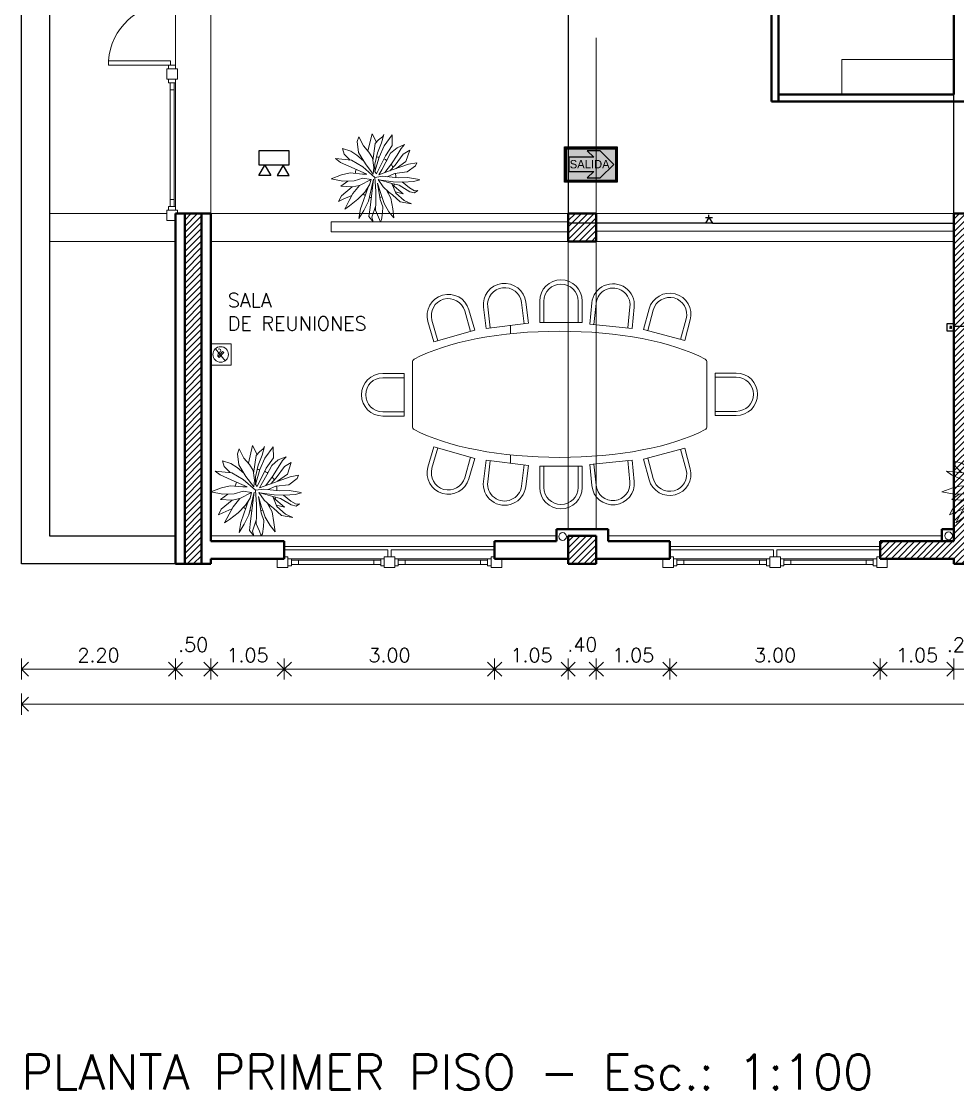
# Model space of a CAD drawing. Extents: x 1009 to 1343, y -172900 to 201.
# Drawn here: x 1098.21 to 1111.57, y 118.24 to 133.48 of the extents above; entities that cross this region are included whole.
import ezdxf

# ---------------------------------------------------------------- set-up
doc = ezdxf.new("R2010")
doc.units = 0
doc.header["$LTSCALE"] = 0.5
doc.linetypes.add('TRAZOS2', pattern=[0.375, 0.25, -0.125])
doc.layers.get('0').update_dxf_attribs({"linetype": 'CONTINUOUS'})
doc.layers.get('Defpoints').update_dxf_attribs({"linetype": 'CONTINUOUS'})
for name, color, linetype, lineweight in [('Acotaciones', 9, 'CONTINUOUS', 9), ('Carpintería', 55, 'CONTINUOUS', 20), ('Detalles .05', 243, 'CONTINUOUS', 5), ('Detalles 01', 8, 'CONTINUOUS', 9), ('Equipamiento fijo', 31, 'CONTINUOUS', 13), ('Equipamiento movil', 33, 'CONTINUOUS', 9), ('EQUIPO DE EMERGENCIA', 200, 'CONTINUOUS', 30), ('Muros corte', 7, 'CONTINUOUS', 40), ('Muros vista', 253, 'CONTINUOUS', 25), ('Punta 02', 11, 'CONTINUOUS', 20), ('Punta 05', 52, 'CONTINUOUS', 50), ('Sist. contra incendio', 1, 'CONTINUOUS', 18), ('Tratamiento pisos', 251, 'CONTINUOUS', 9), ('Vidrios', 147, 'CONTINUOUS', 13)]:
    doc.layers.add(name, color=color, linetype=linetype, lineweight=lineweight)
for name, color, linetype in [('BRIGADAS', 8, 'TRAZOS2'), ('Cableado', 100, 'CONTINUOUS'), ('Electricidad', 50, 'CONTINUOUS'), ('GCI-LUZ DE EMERG.LUZ ESTROBOSCOPICA', 12, 'CONTINUOUS'), ('MARCO_FONDO_NEGRO', 7, 'CONTINUOUS'), ('SEÑAL_FONDO_FIGURAS', 254, 'CONTINUOUS'), ('SEÑAL_FONDO_NEGRO', 7, 'CONTINUOUS'), ('SEÑAL_FONDO_VERDE', 86, 'CONTINUOUS')]:
    doc.layers.add(name, color=color, linetype=linetype)
doc.styles.add('franklin gothic medium', font='framd.ttf')
doc.styles.add('Texto 2 mm', font='simplex.shx', dxfattribs={"height": 0.2})
doc.styles.add('Texto 5 mm', font='simplex.shx', dxfattribs={"height": 0.5})
doc.dimstyles.new('Primera línea', dxfattribs={"dimscale": 0, "dimtxt": 0.2, "dimasz": 0.2, "dimexe": 0.15, "dimexo": 0, "dimgap": 0.1, "dimtad": 1, "dimzin": 4, "dimdsep": 46, "dimtxsty": 'Texto 2 mm', "dimblk": 'OPEN90', "dimcen": 2.5, "dimclrd": 256, "dimclre": 256, "dimclrt": 256, "dimadec": 0, "dimazin": 0, "dimtfac": 1, "dimtmove": 2, "dimatfit": 3, "dimldrblk": 'OPEN90', "dimfxl": 1, "dimtolj": 1, "dimtzin": 0, "dimlwd": -1, "dimlwe": -1, "dimarcsym": 0})
doc.dimstyles.new('Segunda línea', dxfattribs={"dimscale": 0, "dimtxt": 0.2, "dimasz": 0.2, "dimexe": 0.15, "dimexo": 0.5, "dimgap": 0.1, "dimtad": 1, "dimzin": 4, "dimdsep": 46, "dimtxsty": 'Texto 2 mm', "dimblk": 'OPEN90', "dimcen": 2.5, "dimclrd": 256, "dimclre": 256, "dimclrt": 256, "dimadec": 0, "dimazin": 0, "dimtfac": 1, "dimtmove": 2, "dimatfit": 3, "dimldrblk": 'OPEN90', "dimfxl": 1, "dimtolj": 1, "dimtzin": 0, "dimlwd": -1, "dimlwe": -1, "dimarcsym": 0})
pattern_1 = [(45, (7.367904, 13.52993), (-0.0449012806, 0.0449012806), [])]

# ---------------------------------------------------------------- blocks, each defined once
blk = doc.blocks.new('_Open90')
at = {"color": 0, "linetype": 'ByBlock', "lineweight": -2}
for p, q in [((0, 0), (-1, 0)), ((-0.5, 0.5), (0, 0)), ((0, 0), (-0.5, -0.5))]:
    blk.add_line(p, q, dxfattribs=at)
blk = doc.blocks.new('*D179')
at = {"layer": 'Acotaciones', "transparency": 16777216}
for p, q in [((1098.214, 124.385), (1098.214, 124.085)), ((1100.414, 124.385), (1100.414, 124.085)), ((1098.414, 124.235), (1100.214, 124.235))]:
    blk.add_line(p, q, dxfattribs=at)
at = {"layer": 'Defpoints', "color": 0, "transparency": 16777216}
for p in [(1098.214, 124.385), (1100.414, 124.385), (1100.414, 124.235)]:
    blk.add_point(p, dxfattribs=at)
at = {"layer": 'Acotaciones', "transparency": 16777216, "xscale": 0.2, "yscale": 0.2, "zscale": 0.2, "rotation": 180}
blk.add_blockref('_Open90', (1098.214, 124.235), dxfattribs=at)
at = {"layer": 'Acotaciones', "transparency": 16777216, "xscale": 0.2, "yscale": 0.2, "zscale": 0.2}
blk.add_blockref('_Open90', (1100.414, 124.235), dxfattribs=at)
at = {"layer": 'Acotaciones', "transparency": 16777216, "insert": (1099.314, 124.435), "char_height": 0.2, "attachment_point": 5, "style": 'Texto 2 mm'}
blk.add_mtext('\\A1;2.20', dxfattribs=at)
blk = doc.blocks.new('*D180')
at = {"layer": 'Acotaciones', "transparency": 16777216}
for p, q in [((1100.914, 124.385), (1100.914, 124.085)), ((1101.964, 124.385), (1101.964, 124.085)), ((1101.114, 124.235), (1101.764, 124.235))]:
    blk.add_line(p, q, dxfattribs=at)
at = {"layer": 'Defpoints', "color": 0, "transparency": 16777216}
for p in [(1100.914, 124.385), (1101.964, 124.385), (1101.964, 124.235)]:
    blk.add_point(p, dxfattribs=at)
at = {"layer": 'Acotaciones', "transparency": 16777216, "xscale": 0.2, "yscale": 0.2, "zscale": 0.2, "rotation": 180}
blk.add_blockref('_Open90', (1100.914, 124.235), dxfattribs=at)
at = {"layer": 'Acotaciones', "transparency": 16777216, "xscale": 0.2, "yscale": 0.2, "zscale": 0.2}
blk.add_blockref('_Open90', (1101.964, 124.235), dxfattribs=at)
at = {"layer": 'Acotaciones', "transparency": 16777216, "insert": (1101.439, 124.435), "char_height": 0.2, "attachment_point": 5, "style": 'Texto 2 mm'}
blk.add_mtext('\\A1;1.05', dxfattribs=at)
blk = doc.blocks.new('*D181')
at = {"layer": 'Acotaciones', "transparency": 16777216}
for p, q in [((1101.964, 124.385), (1101.964, 124.085)), ((1104.964, 124.385), (1104.964, 124.085)), ((1102.164, 124.235), (1104.764, 124.235))]:
    blk.add_line(p, q, dxfattribs=at)
at = {"layer": 'Defpoints', "color": 0, "transparency": 16777216}
for p in [(1101.964, 124.385), (1104.964, 124.385), (1104.964, 124.235)]:
    blk.add_point(p, dxfattribs=at)
at = {"layer": 'Acotaciones', "transparency": 16777216, "xscale": 0.2, "yscale": 0.2, "zscale": 0.2, "rotation": 180}
blk.add_blockref('_Open90', (1101.964, 124.235), dxfattribs=at)
at = {"layer": 'Acotaciones', "transparency": 16777216, "xscale": 0.2, "yscale": 0.2, "zscale": 0.2}
blk.add_blockref('_Open90', (1104.964, 124.235), dxfattribs=at)
at = {"layer": 'Acotaciones', "transparency": 16777216, "insert": (1103.464, 124.435), "char_height": 0.2, "attachment_point": 5, "style": 'Texto 2 mm'}
blk.add_mtext('\\A1;3.00', dxfattribs=at)
blk = doc.blocks.new('*D182')
at = {"layer": 'Acotaciones', "transparency": 16777216}
for p, q in [((1104.964, 124.385), (1104.964, 124.085)), ((1106.014, 124.385), (1106.014, 124.085)), ((1105.164, 124.235), (1105.814, 124.235))]:
    blk.add_line(p, q, dxfattribs=at)
at = {"layer": 'Defpoints', "color": 0, "transparency": 16777216}
for p in [(1104.964, 124.385), (1106.014, 124.385), (1106.014, 124.235)]:
    blk.add_point(p, dxfattribs=at)
at = {"layer": 'Acotaciones', "transparency": 16777216, "xscale": 0.2, "yscale": 0.2, "zscale": 0.2, "rotation": 180}
blk.add_blockref('_Open90', (1104.964, 124.235), dxfattribs=at)
at = {"layer": 'Acotaciones', "transparency": 16777216, "xscale": 0.2, "yscale": 0.2, "zscale": 0.2}
blk.add_blockref('_Open90', (1106.014, 124.235), dxfattribs=at)
at = {"layer": 'Acotaciones', "transparency": 16777216, "insert": (1105.489, 124.435), "char_height": 0.2, "attachment_point": 5, "style": 'Texto 2 mm'}
blk.add_mtext('\\A1;1.05', dxfattribs=at)
blk = doc.blocks.new('*D183')
at = {"layer": 'Acotaciones', "transparency": 16777216}
for p, q in [((1106.414, 124.385), (1106.414, 124.085)), ((1107.464, 124.385), (1107.464, 124.085)), ((1106.614, 124.235), (1107.264, 124.235))]:
    blk.add_line(p, q, dxfattribs=at)
at = {"layer": 'Defpoints', "color": 0, "transparency": 16777216}
for p in [(1106.414, 124.385), (1107.464, 124.385), (1107.464, 124.235)]:
    blk.add_point(p, dxfattribs=at)
at = {"layer": 'Acotaciones', "transparency": 16777216, "xscale": 0.2, "yscale": 0.2, "zscale": 0.2, "rotation": 180}
blk.add_blockref('_Open90', (1106.414, 124.235), dxfattribs=at)
at = {"layer": 'Acotaciones', "transparency": 16777216, "xscale": 0.2, "yscale": 0.2, "zscale": 0.2}
blk.add_blockref('_Open90', (1107.464, 124.235), dxfattribs=at)
at = {"layer": 'Acotaciones', "transparency": 16777216, "insert": (1106.939, 124.435), "char_height": 0.2, "attachment_point": 5, "style": 'Texto 2 mm'}
blk.add_mtext('\\A1;1.05', dxfattribs=at)
blk = doc.blocks.new('*D184')
at = {"layer": 'Acotaciones', "transparency": 16777216}
for p, q in [((1107.464, 124.385), (1107.464, 124.085)), ((1110.464, 124.385), (1110.464, 124.085)), ((1107.664, 124.235), (1110.264, 124.235))]:
    blk.add_line(p, q, dxfattribs=at)
at = {"layer": 'Defpoints', "color": 0, "transparency": 16777216}
for p in [(1107.464, 124.385), (1110.464, 124.385), (1110.464, 124.235)]:
    blk.add_point(p, dxfattribs=at)
at = {"layer": 'Acotaciones', "transparency": 16777216, "xscale": 0.2, "yscale": 0.2, "zscale": 0.2, "rotation": 180}
blk.add_blockref('_Open90', (1107.464, 124.235), dxfattribs=at)
at = {"layer": 'Acotaciones', "transparency": 16777216, "xscale": 0.2, "yscale": 0.2, "zscale": 0.2}
blk.add_blockref('_Open90', (1110.464, 124.235), dxfattribs=at)
at = {"layer": 'Acotaciones', "transparency": 16777216, "insert": (1108.964, 124.435), "char_height": 0.2, "attachment_point": 5, "style": 'Texto 2 mm'}
blk.add_mtext('\\A1;3.00', dxfattribs=at)
blk = doc.blocks.new('*D185')
at = {"layer": 'Acotaciones', "transparency": 16777216}
for p, q in [((1110.464, 124.385), (1110.464, 124.085)), ((1111.514, 124.385), (1111.514, 124.085)), ((1110.664, 124.235), (1111.314, 124.235))]:
    blk.add_line(p, q, dxfattribs=at)
at = {"layer": 'Defpoints', "color": 0, "transparency": 16777216}
for p in [(1110.464, 124.385), (1111.514, 124.385), (1111.514, 124.235)]:
    blk.add_point(p, dxfattribs=at)
at = {"layer": 'Acotaciones', "transparency": 16777216, "xscale": 0.2, "yscale": 0.2, "zscale": 0.2, "rotation": 180}
blk.add_blockref('_Open90', (1110.464, 124.235), dxfattribs=at)
at = {"layer": 'Acotaciones', "transparency": 16777216, "xscale": 0.2, "yscale": 0.2, "zscale": 0.2}
blk.add_blockref('_Open90', (1111.514, 124.235), dxfattribs=at)
at = {"layer": 'Acotaciones', "transparency": 16777216, "insert": (1110.989, 124.435), "char_height": 0.2, "attachment_point": 5, "style": 'Texto 2 mm'}
blk.add_mtext('\\A1;1.05', dxfattribs=at)
blk = doc.blocks.new('*D199')
at = {"layer": 'Acotaciones', "transparency": 16777216}
for p, q in [((1098.214, 123.885), (1098.214, 123.585)), ((1134.214, 123.885), (1134.214, 123.585)), ((1098.414, 123.735), (1134.014, 123.735))]:
    blk.add_line(p, q, dxfattribs=at)
at = {"layer": 'Defpoints', "color": 0, "transparency": 16777216}
for p in [(1098.214, 124.385), (1134.214, 124.385), (1134.214, 123.735)]:
    blk.add_point(p, dxfattribs=at)
at = {"layer": 'Acotaciones', "transparency": 16777216, "xscale": 0.2, "yscale": 0.2, "zscale": 0.2, "rotation": 180}
blk.add_blockref('_Open90', (1098.214, 123.735), dxfattribs=at)
at = {"layer": 'Acotaciones', "transparency": 16777216, "xscale": 0.2, "yscale": 0.2, "zscale": 0.2}
blk.add_blockref('_Open90', (1134.214, 123.735), dxfattribs=at)
at = {"layer": 'Acotaciones', "transparency": 16777216, "insert": (1116.214, 123.935), "char_height": 0.2, "attachment_point": 5, "style": 'Texto 2 mm'}
blk.add_mtext('\\A1;36.00', dxfattribs=at)
blk = doc.blocks.new('Silla 2')
for p, q in [((15, 15), (0, 15)), ((0, 15), (0, -15)), ((15, 12), (0, 12)), ((0, -12), (15, -12)), ((0, -15), (15, -15))]:
    blk.add_line(p, q)
for radius in [15, 12]:
    blk.add_arc((15, 0), radius, 270, 90)
blk = doc.blocks.new('Planta 1')
for p, q in [((-0.039, 0.64), (-0.099, 0.388)), ((0.024, 0.515), (-0.039, 0.64)), ((0.132, 0.627), (0.097, 0.506)), ((0.113, 0.595), (0.132, 0.627)), ((0.137, 0.461), (0.254, 0.622)), ((0.254, 0.622), (0.257, 0.466)), ((-0.233, 0.595), (-0.254, 0.525)), ((-0.254, 0.525), (-0.236, 0.364)), ((-0.166, 0.461), (-0.233, 0.595)), ((-0.084, 0.372), (-0.166, 0.461)), ((-0.027, 0.244), (0.009, 0.498)), ((0.009, 0.498), (0.057, 0.553)), ((0.097, 0.506), (0.041, 0.362)), ((0.057, 0.553), (0.113, 0.595)), ((0.063, 0.299), (0.137, 0.461)), ((0.257, 0.466), (0.156, 0.317)), ((0.438, 0.481), (0.326, 0.436)), ((0.387, 0.426), (0.438, 0.481)), ((-0.35, 0.384), (-0.47, 0.424)), ((-0.47, 0.424), (-0.446, 0.342)), ((-0.446, 0.342), (-0.358, 0.254)), ((-0.259, 0.329), (-0.35, 0.384)), ((-0.164, 0.246), (-0.259, 0.329)), ((-0.236, 0.364), (-0.134, 0.198)), ((-0.033, 0.287), (-0.084, 0.372)), ((0.041, 0.362), (0.004, 0.193)), ((0.156, 0.317), (0.026, 0.055)), ((0.233, 0.354), (0.164, 0.225)), ((0.326, 0.436), (0.233, 0.354)), ((0.246, 0.198), (0.326, 0.329)), ((0.416, 0.342), (0.297, 0.18)), ((0.326, 0.329), (0.387, 0.426)), ((0.512, 0.401), (0.416, 0.342)), ((0.456, 0.232), (0.512, 0.401)), ((-0.337, 0.252), (-0.574, 0.277)), ((-0.574, 0.277), (-0.502, 0.222)), ((-0.502, 0.222), (-0.345, 0.15)), ((-0.172, 0.158), (-0.337, 0.252)), ((0.002, 0.002), (-0.172, 0.158)), ((-0.134, 0.198), (-0.021, 0.051)), ((-0.012, 0.145), (-0.033, 0.287)), ((0.004, 0.087), (0.063, 0.299)), ((0.004, 0.193), (0.004, 0.087)), ((0.164, 0.225), (0.102, 0.113)), ((0.149, 0.072), (0.246, 0.198)), ((0.297, 0.18), (0.22, 0.096)), ((0.496, 0.195), (0.257, 0.111)), ((0.315, 0.131), (0.456, 0.232)), ((0.475, 0.081), (0.597, 0.173)), ((0.616, 0.217), (0.496, 0.195)), ((0.597, 0.173), (0.616, 0.217)), ((-0.483, 0.039), (-0.637, -0.021)), ((-0.361, 0.068), (-0.483, 0.039)), ((-0.177, 0.051), (-0.361, 0.068)), ((-0.345, 0.15), (-0.116, 0.05)), ((-0.116, 0.05), (-0.177, 0.051)), ((-0.021, 0.051), (-0.012, 0.145)), ((0.002, 0.002), (0.121, 0.019)), ((0.017, -0.2), (0.002, 0.002)), ((0.026, 0.055), (0.004, 0.087)), ((0.102, 0.113), (0.058, 0.039)), ((0.257, 0.111), (0.058, 0.039)), ((0.121, 0.019), (0.347, -0.006)), ((0.182, 0.012), (0.291, 0.061)), ((0.291, 0.061), (0.475, 0.081)), ((-0.637, -0.021), (-0.464, -0.053)), ((-0.394, -0.051), (-0.496, -0.128)), ((-0.496, -0.128), (-0.331, -0.138)), ((-0.331, -0.138), (-0.486, -0.267)), ((-0.464, -0.053), (-0.302, -0.048)), ((-0.331, -0.138), (-0.22, -0.115)), ((-0.22, -0.115), (-0.318, -0.232)), ((-0.302, -0.048), (-0.172, -0.011)), ((-0.053, -0.03), (-0.22, -0.115)), ((-0.172, -0.011), (-0.053, -0.03)), ((-0.097, -0.141), (-0.164, -0.334)), ((-0.142, -0.212), (-0.076, -0.108)), ((-0.092, -0.346), (-0.019, -0.022)), ((-0.076, -0.108), (-0.053, -0.03)), ((-0.068, -0.438), (-0.019, -0.022)), ((0.043, -0.084), (0.081, -0.319)), ((0.084, -0.22), (0.043, -0.084)), ((0.051, -0.031), (0.249, -0.086)), ((0.124, -0.138), (0.051, -0.031)), ((0.27, -0.061), (0.062, -0.034)), ((0.209, -0.215), (0.124, -0.138)), ((0.249, -0.086), (0.307, -0.227)), ((0.358, -0.113), (0.249, -0.086)), ((0.257, -0.103), (0.416, -0.237)), ((0.414, -0.066), (0.27, -0.061)), ((0.347, -0.006), (0.48, -0.001)), ((0.512, -0.207), (0.358, -0.113)), ((0.401, -0.065), (0.507, -0.153)), ((0.566, -0.056), (0.414, -0.066)), ((0.48, -0.001), (0.627, -0.023)), ((0.659, -0.036), (0.566, -0.056)), ((0.627, -0.023), (0.659, -0.036)), ((-0.486, -0.267), (-0.528, -0.349)), ((-0.462, -0.317), (-0.334, -0.262)), ((-0.318, -0.232), (-0.374, -0.336)), ((-0.246, -0.317), (-0.142, -0.212)), ((0.015, -0.354), (0.017, -0.2)), ((0.11, -0.294), (0.084, -0.22)), ((0.14, -0.379), (0.11, -0.294)), ((0.174, -0.184), (0.238, -0.304)), ((0.259, -0.254), (0.209, -0.215)), ((0.238, -0.304), (0.265, -0.456)), ((0.371, -0.356), (0.259, -0.254)), ((0.416, -0.237), (0.299, -0.208)), ((0.307, -0.227), (0.43, -0.336)), ((0.507, -0.153), (0.584, -0.195)), ((0.584, -0.222), (0.512, -0.207)), ((0.584, -0.195), (0.629, -0.192)), ((0.629, -0.192), (0.584, -0.222)), ((-0.528, -0.349), (-0.462, -0.317)), ((-0.374, -0.336), (-0.438, -0.461)), ((-0.438, -0.461), (-0.369, -0.416)), ((-0.369, -0.416), (-0.246, -0.317)), ((-0.164, -0.334), (-0.206, -0.458)), ((-0.161, -0.483), (-0.092, -0.346)), ((-0.086, -0.572), (-0.068, -0.438)), ((0.013, -0.425), (-0.041, -0.58)), ((0.012, -0.475), (0.015, -0.354)), ((0.081, -0.319), (0.121, -0.428)), ((0.121, -0.428), (0.116, -0.515)), ((0.209, -0.5), (0.14, -0.379)), ((0.265, -0.456), (0.281, -0.59)), ((0.536, -0.386), (0.371, -0.356)), ((0.43, -0.336), (0.536, -0.386)), ((-0.206, -0.458), (-0.233, -0.6)), ((-0.233, -0.6), (-0.161, -0.483)), ((-0.023, -0.649), (-0.086, -0.572)), ((-0.041, -0.58), (-0.023, -0.649)), ((0.057, -0.582), (0.012, -0.475)), ((0.084, -0.649), (0.057, -0.582)), ((0.116, -0.515), (0.1, -0.617)), ((0.281, -0.59), (0.209, -0.5)), ((0.1, -0.617), (0.084, -0.649))]:
    blk.add_line(p, q)
at = {"layer": 'Detalles .05'}
for start, end in [(125.0386, 125.0807), (79.6774, 86.207), (55.7777, 65.1238), (29.6412, 39.1255), (157.2574, 168.4231), (359.4429, 11.7162), (335.4998, 341.0401), (233.5733, 240.8096), (253.2847, 258.683), (283.2227, 289.1148), (309.5647, 313.1025)]:
    blk.add_arc((0.008, 0.001), 0.3, start, end, dxfattribs=at)
blk = doc.blocks.new('A$C04752EFD')
at = {"layer": 'GCI-LUZ DE EMERG.LUZ ESTROBOSCOPICA', "color": 1}
blk.add_lwpolyline([(-0.177, -0.173), (-0.177, 0), (0.177, 0), (0.177, -0.173)], close=True, dxfattribs=at)
at = {"layer": 'GCI-LUZ DE EMERG.LUZ ESTROBOSCOPICA'}
for points in [[(0.177, -0.173), (-0.177, -0.173), (-0.177, 0), (0.177, 0)], [(-0.109, -0.173), (-0.038, -0.297), (-0.18, -0.297)], [(0.109, -0.173), (0.038, -0.297), (0.18, -0.297)]]:
    blk.add_lwpolyline(points, close=True, dxfattribs=at)
blk = doc.blocks.new('A$C4F586106')
at = {"layer": 'SEÑAL_FONDO_FIGURAS'}
h = blk.add_hatch(color=256, dxfattribs=at)
h.paths.add_polyline_path([(1.092, 0.238), (0.029, 0.238), (0.029, 1.85), (1.092, 1.85)])
h.paths.add_polyline_path([(1.063, 1.821), (0.058, 1.821), (0.058, 0.267), (1.063, 0.267)], flags=16)
h.paths.add_polyline_path([(0.807, 1.55), (0.807, 0.438), (0.287, 0.438), (0.287, 1.55)], flags=8)
blk.add_hatch(color=256, dxfattribs=at).paths.add_polyline_path([(0.553, 1.768), (0.126, 1.339), (0.126, 0.925), (0.327, 1.132), (0.327, 0.349), (0.553, 0.349), (0.778, 0.349), (0.778, 1.132), (0.979, 0.925), (0.979, 1.339)])
at = {"layer": 'SEÑAL_FONDO_VERDE'}
h = blk.add_hatch(color=256, dxfattribs=at)
h.paths.add_polyline_path([(0.058, 0.267), (0.058, 1.821), (1.063, 1.821), (1.063, 0.267)])
h.paths.add_polyline_path([(0.327, 0.349), (0.553, 0.349), (0.778, 0.349), (0.778, 1.132), (0.979, 0.925), (0.979, 1.339), (0.553, 1.768), (0.126, 1.339), (0.126, 0.925), (0.327, 1.132)], flags=16)
at = {"layer": 'MARCO_FONDO_NEGRO'}
blk.add_lwpolyline([(1.121, 1.879), (1.121, 0.209), (0, 0.209), (0, 1.879)], close=True, dxfattribs=at)
at = {"layer": 'SEÑAL_FONDO_FIGURAS'}
blk.add_lwpolyline([(1.092, 1.85), (0.029, 1.85), (0.029, 0.238), (1.092, 0.238)], close=True, dxfattribs=at)
at = {"layer": 'SEÑAL_FONDO_NEGRO'}
blk.add_lwpolyline([(1.063, 1.821), (1.063, 0.267), (0.058, 0.267), (0.058, 1.821)], close=True, dxfattribs=at)
at = {"layer": 'SEÑAL_FONDO_VERDE'}
for points in [[(1.063, 1.821), (1.063, 0.267), (0.058, 0.267), (0.058, 1.821)], [(0.553, 0.349), (0.778, 0.349), (0.778, 1.132), (0.979, 0.925), (0.979, 1.339), (0.553, 1.768), (0.126, 1.339), (0.126, 0.925), (0.327, 1.132), (0.327, 0.349)], [(0.553, 0.349), (0.778, 0.349), (0.778, 1.132), (0.979, 0.925), (0.979, 1.339), (0.553, 1.768), (0.126, 1.339), (0.126, 0.925), (0.327, 1.132), (0.327, 0.349)]]:
    blk.add_lwpolyline(points, close=True, dxfattribs=at)
at = {"layer": 'SEÑAL_FONDO_VERDE', "style": 'franklin gothic medium'}
blk.add_text('SALIDA', height=0.2658, rotation=90, dxfattribs=at).set_placement((0.681, 0.372))

msp = doc.modelspace()

# ---------------------------------------------------------------- hatches: boundary and pattern name
at = {"layer": 'Detalles 01'}
h = msp.add_hatch(dxfattribs=at)
h.set_pattern_fill('ANSI31', color=256, scale=0.02, style=0)
h.set_pattern_definition(pattern_1)
h.paths.add_polyline_path([(1100.784, 130.735), (1100.544, 130.735), (1100.544, 125.735), (1100.784, 125.735)])
h = msp.add_hatch(dxfattribs=at)
h.set_pattern_fill('ANSI31', color=256, scale=0.02, style=0)
h.set_pattern_definition(pattern_1)
h.paths.add_polyline_path([(1106.414, 130.335), (1106.414, 130.735), (1106.014, 130.735), (1106.014, 130.335)])
h = msp.add_hatch(dxfattribs=at)
h.set_pattern_fill('ANSI31,_O', color=256, scale=0.02)
h.set_pattern_definition(pattern_1)
h.paths.add_polyline_path([(1111.514, 126.06), (1110.464, 126.06), (1110.464, 125.81), (1111.514, 125.81), (1111.514, 125.735), (1111.764, 125.735), (1111.764, 127.46), (1113.014, 127.46), (1113.014, 127.71), (1111.764, 127.71), (1111.764, 130.735), (1111.514, 130.735)])
h = msp.add_hatch(dxfattribs=at)
h.set_pattern_fill('ANSI31', color=256, scale=0.02, style=0)
h.set_pattern_definition(pattern_1)
h.paths.add_polyline_path([(1106.414, 126.135), (1106.014, 126.135), (1106.014, 125.735), (1106.414, 125.735)])

# ---------------------------------------------------------------- linework, layer by layer
at = {"layer": 'Acotaciones'}
for p, q in [((1100.914, 124.385), (1100.914, 124.085)), ((1106.014, 124.385), (1106.014, 124.085)), ((1106.414, 124.385), (1106.414, 124.085)), ((1100.414, 124.235), (1100.514, 124.335)), ((1100.414, 124.235), (1100.914, 124.235)), ((1100.514, 124.135), (1100.414, 124.235)), ((1100.914, 124.235), (1100.814, 124.335)), ((1100.814, 124.135), (1100.914, 124.235)), ((1106.014, 124.235), (1106.114, 124.335)), ((1106.014, 124.235), (1106.414, 124.235)), ((1106.114, 124.135), (1106.014, 124.235)), ((1106.414, 124.235), (1106.314, 124.335)), ((1106.314, 124.135), (1106.414, 124.235)), ((1111.514, 124.235), (1112.014, 124.235))]:
    msp.add_line(p, q, dxfattribs=at)
at = {"layer": 'Cableado'}
for p, q in [((1111.414, 129.16), (1111.414, 129.06)), ((1111.514, 129.16), (1111.414, 129.16)), ((1111.514, 129.06), (1111.514, 129.16)), ((1111.514, 129.126), (1111.663, 129.126)), ((1111.414, 129.06), (1111.514, 129.06))]:
    msp.add_line(p, q, dxfattribs=at)
at = {"layer": 'Carpintería'}
for p, q in [((1099.455, 132.912), (1100.339, 132.912)), ((1099.455, 132.852), (1099.455, 132.912)), ((1100.339, 132.852), (1100.339, 132.912)), ((1099.455, 132.852), (1100.339, 132.852)), ((1100.289, 132.802), (1100.289, 132.652)), ((1100.289, 132.802), (1100.439, 132.802)), ((1100.314, 132.802), (1100.314, 132.852)), ((1100.314, 132.852), (1100.414, 132.852)), ((1100.414, 132.852), (1100.414, 132.802)), ((1100.439, 132.802), (1100.439, 132.652)), ((1100.289, 132.652), (1100.439, 132.652)), ((1100.314, 132.652), (1100.314, 132.602)), ((1100.414, 132.602), (1100.414, 132.652)), ((1100.414, 132.602), (1100.314, 132.602)), ((1100.334, 132.602), (1100.334, 130.835)), ((1100.394, 132.502), (1100.334, 132.502)), ((1100.394, 132.602), (1100.394, 130.835)), ((1100.334, 130.935), (1100.394, 130.935)), ((1100.439, 130.785), (1100.289, 130.785)), ((1100.289, 130.785), (1100.289, 130.635)), ((1100.314, 130.785), (1100.314, 130.835)), ((1100.314, 130.835), (1100.414, 130.835)), ((1100.414, 130.835), (1100.414, 130.785)), ((1100.439, 130.785), (1100.439, 130.735)), ((1100.289, 130.635), (1100.414, 130.635)), ((1101.864, 125.685), (1101.864, 125.81)), ((1102.014, 125.835), (1101.964, 125.835)), ((1102.014, 125.685), (1102.014, 125.835)), ((1102.064, 125.81), (1102.014, 125.81)), ((1102.064, 125.71), (1102.064, 125.81)), ((1102.064, 125.79), (1103.339, 125.79)), ((1102.164, 125.73), (1102.164, 125.79)), ((1103.239, 125.73), (1103.239, 125.79)), ((1103.339, 125.81), (1103.339, 125.71)), ((1103.339, 125.81), (1103.389, 125.81)), ((1103.539, 125.835), (1103.389, 125.835)), ((1103.389, 125.685), (1103.389, 125.835)), ((1103.539, 125.685), (1103.539, 125.835)), ((1103.589, 125.81), (1103.539, 125.81)), ((1103.589, 125.71), (1103.589, 125.81)), ((1103.589, 125.79), (1104.864, 125.79)), ((1103.689, 125.73), (1103.689, 125.79)), ((1104.764, 125.73), (1104.764, 125.79)), ((1104.864, 125.71), (1104.864, 125.81)), ((1104.864, 125.81), (1104.914, 125.81)), ((1104.914, 125.685), (1104.914, 125.835)), ((1104.914, 125.835), (1104.964, 125.835)), ((1105.064, 125.685), (1105.064, 125.81)), ((1107.364, 125.685), (1107.364, 125.81)), ((1107.514, 125.835), (1107.464, 125.835)), ((1107.514, 125.685), (1107.514, 125.835)), ((1107.564, 125.81), (1107.514, 125.81)), ((1107.564, 125.71), (1107.564, 125.81)), ((1107.564, 125.79), (1108.839, 125.79)), ((1107.664, 125.73), (1107.664, 125.79)), ((1108.739, 125.73), (1108.739, 125.79)), ((1108.839, 125.81), (1108.839, 125.71)), ((1108.839, 125.81), (1108.889, 125.81)), ((1109.039, 125.835), (1108.889, 125.835)), ((1108.889, 125.685), (1108.889, 125.835)), ((1109.039, 125.685), (1109.039, 125.835)), ((1109.089, 125.81), (1109.039, 125.81)), ((1109.089, 125.71), (1109.089, 125.81)), ((1109.089, 125.79), (1110.364, 125.79)), ((1109.189, 125.73), (1109.189, 125.79)), ((1110.264, 125.73), (1110.264, 125.79)), ((1110.364, 125.71), (1110.364, 125.81)), ((1110.364, 125.81), (1110.414, 125.81)), ((1110.414, 125.685), (1110.414, 125.835)), ((1110.414, 125.835), (1110.464, 125.835)), ((1110.564, 125.685), (1110.564, 125.81)), ((1102.014, 125.685), (1101.864, 125.685)), ((1102.014, 125.71), (1102.064, 125.71)), ((1102.064, 125.73), (1103.339, 125.73)), ((1103.389, 125.71), (1103.339, 125.71)), ((1103.539, 125.685), (1103.389, 125.685)), ((1103.539, 125.71), (1103.589, 125.71)), ((1103.589, 125.73), (1104.864, 125.73)), ((1104.914, 125.71), (1104.864, 125.71)), ((1104.914, 125.685), (1105.064, 125.685)), ((1107.514, 125.685), (1107.364, 125.685)), ((1107.514, 125.71), (1107.564, 125.71)), ((1107.564, 125.73), (1108.839, 125.73)), ((1108.889, 125.71), (1108.839, 125.71)), ((1109.039, 125.685), (1108.889, 125.685)), ((1109.039, 125.71), (1109.089, 125.71)), ((1109.089, 125.73), (1110.364, 125.73)), ((1110.414, 125.71), (1110.364, 125.71)), ((1110.414, 125.685), (1110.564, 125.685))]:
    msp.add_line(p, q, dxfattribs=at)
at = {"layer": 'Detalles 01'}
for p, q in [((1100.414, 132.602), (1100.414, 130.835)), ((1104.964, 125.985), (1101.964, 125.985)), ((1103.439, 125.935), (1101.964, 125.935)), ((1103.439, 125.835), (1103.439, 125.935)), ((1104.964, 125.935), (1103.489, 125.935)), ((1103.489, 125.835), (1103.489, 125.935)), ((1110.464, 125.985), (1107.464, 125.985)), ((1108.939, 125.935), (1107.464, 125.935)), ((1108.939, 125.835), (1108.939, 125.935)), ((1110.464, 125.935), (1108.989, 125.935)), ((1108.989, 125.835), (1108.989, 125.935)), ((1103.339, 125.81), (1102.064, 125.81)), ((1104.864, 125.81), (1103.589, 125.81)), ((1108.839, 125.81), (1107.564, 125.81)), ((1110.364, 125.81), (1109.089, 125.81))]:
    msp.add_line(p, q, dxfattribs=at)
for centre in [(1105.933, 126.127), (1111.438, 126.137)]:
    msp.add_circle(centre, 0.055, dxfattribs=at)
msp.add_arc((1100.34, 132.848), 0.887, 90.1029, 175.8701, dxfattribs=at)
at = {"layer": 'Electricidad'}
for p, q in [((1106.014, 136.735), (1106.014, 130.596)), ((1111.514, 130.596), (1111.514, 136.735)), ((1107.969, 130.677), (1108.071, 130.677)), ((1108.017, 130.677), (1107.969, 130.596)), ((1108.017, 130.677), (1108.017, 130.717)), ((1108.017, 130.677), (1108.07, 130.596)), ((1107.969, 130.596), (1106.014, 130.596)), ((1108.07, 130.596), (1111.514, 130.596))]:
    msp.add_line(p, q, dxfattribs=at)
msp.add_lwpolyline([(1108.07, 130.596), (1107.969, 130.596)], dxfattribs=at)
at = {"layer": 'Equipamiento fijo'}
for p, q in [((1109.914, 132.435), (1109.914, 132.935)), ((1109.914, 132.935), (1111.514, 132.935))]:
    msp.add_line(p, q, dxfattribs=at)
at = {"layer": 'Equipamiento movil'}
for p, q in [((1107.093, 130.735), (1107.893, 130.735)), ((1103.791, 128.614), (1103.791, 127.697)), ((1107.991, 128.614), (1107.991, 127.697))]:
    msp.add_line(p, q, dxfattribs=at)
for centre, start, end in [((1103.841, 128.614), 118.1257, 180), ((1107.941, 128.614), 0, 61.8743), ((1103.841, 127.697), 180, 241.8743), ((1107.941, 127.697), 298.1257, 360)]:
    msp.add_arc(centre, 0.05, start, end, dxfattribs=at)
for start_param, end_param in [(0.592713, 2.54888), (3.734306, 5.690472)]:
    msp.add_ellipse((1105.891, 128.156), major_axis=(2.5, 0), ratio=0.36, start_param=start_param, end_param=end_param, dxfattribs=at)
at = {"layer": 'Muros corte'}
for p, q in [((1108.914, 136.973), (1108.914, 132.335)), ((1109.014, 136.973), (1109.014, 132.335)), ((1111.514, 132.435), (1111.514, 136.873)), ((1109.014, 132.335), (1108.914, 132.335)), ((1109.014, 132.435), (1111.514, 132.435)), ((1109.014, 132.335), (1113.014, 132.335)), ((1100.414, 125.735), (1100.414, 130.735)), ((1100.914, 130.735), (1100.414, 130.735)), ((1100.544, 125.735), (1100.544, 130.735)), ((1100.784, 130.735), (1100.784, 125.735)), ((1100.914, 130.735), (1100.914, 126.06)), ((1106.414, 130.735), (1106.014, 130.735)), ((1106.014, 130.335), (1106.014, 130.735)), ((1106.414, 130.335), (1106.414, 130.735)), ((1111.514, 126.06), (1111.514, 130.735)), ((1111.514, 130.735), (1111.764, 130.735)), ((1106.414, 130.335), (1106.014, 130.335)), ((1106.584, 126.23), (1105.844, 126.23)), ((1105.844, 126.06), (1105.844, 126.23)), ((1106.584, 126.06), (1106.584, 126.23)), ((1111.514, 126.23), (1111.344, 126.23)), ((1111.344, 126.06), (1111.344, 126.23)), ((1101.964, 126.06), (1100.914, 126.06)), ((1101.964, 125.81), (1101.964, 126.06)), ((1105.844, 126.06), (1104.964, 126.06)), ((1104.964, 125.81), (1104.964, 126.06)), ((1106.414, 126.135), (1106.014, 126.135)), ((1106.014, 125.735), (1106.014, 126.135)), ((1106.414, 125.735), (1106.414, 126.135)), ((1106.584, 126.06), (1107.464, 126.06)), ((1107.464, 125.81), (1107.464, 126.06)), ((1111.514, 126.06), (1110.464, 126.06)), ((1110.464, 125.81), (1110.464, 126.06)), ((1100.914, 125.735), (1100.914, 125.81)), ((1101.964, 125.81), (1100.914, 125.81)), ((1106.014, 125.81), (1104.964, 125.81)), ((1106.414, 125.81), (1107.464, 125.81)), ((1111.514, 125.81), (1110.464, 125.81)), ((1111.514, 125.735), (1111.514, 125.81)), ((1100.914, 125.735), (1100.414, 125.735)), ((1106.414, 125.735), (1106.014, 125.735)), ((1111.764, 125.735), (1111.514, 125.735))]:
    msp.add_line(p, q, dxfattribs=at)
at = {"layer": 'Muros vista'}
for p, q in [((1098.214, 125.735), (1098.214, 141.735)), ((1098.614, 141.335), (1098.614, 126.135)), ((1098.614, 126.135), (1100.414, 126.135)), ((1100.414, 125.735), (1098.214, 125.735))]:
    msp.add_line(p, q, dxfattribs=at)
at = {"layer": 'Sist. contra incendio'}
msp.add_line((1100.983, 128.804), (1101.122, 128.634), dxfattribs=at)
at = {"layer": 'Sist. contra incendio', "color": 0}
for points in [[(1100.914, 128.877), (1101.207, 128.877), (1101.207, 128.572), (1100.914, 128.572)], [(1101.035, 128.679), (1101.018, 128.694), (1101.084, 128.769), (1101.101, 128.754)]]:
    msp.add_lwpolyline(points, close=True, dxfattribs=at)
at = {"layer": 'Sist. contra incendio'}
msp.add_circle((1101.056, 128.724), 0.111, dxfattribs=at)
at = {"layer": 'Sist. contra incendio', "color": 0}
for centre, radius, start, end in [((1101.035, 128.781), 0.0234, 303.3783, 123.3783), ((1101.075, 128.709), 0.0596, 117.3995, 194.4218)]:
    msp.add_arc(centre, radius, start, end, dxfattribs=at)
at = {"layer": 'Tratamiento pisos'}
for p, q in [((1100.914, 136.735), (1100.914, 130.735)), ((1100.414, 134.618), (1100.414, 132.852)), ((1106.014, 133.242), (1106.014, 130.735)), ((1106.414, 133.242), (1106.414, 130.735)), ((1111.514, 130.735), (1111.514, 132.335)), ((1098.614, 130.735), (1100.289, 130.735)), ((1106.014, 130.735), (1100.914, 130.735)), ((1106.414, 130.735), (1111.514, 130.735)), ((1098.614, 130.335), (1100.414, 130.335)), ((1106.014, 130.335), (1100.914, 130.335)), ((1106.014, 130.335), (1106.014, 126.23)), ((1106.414, 130.335), (1111.514, 130.335)), ((1106.414, 130.335), (1106.414, 126.23)), ((1105.191, 129.139), (1105.191, 129.02)), ((1105.191, 127.292), (1105.191, 127.172)), ((1105.844, 126.135), (1100.914, 126.135)), ((1106.584, 126.135), (1111.344, 126.135))]:
    msp.add_line(p, q, dxfattribs=at)
at = {"layer": 'Vidrios', "color": 0}
for p, q in [((1102.631, 130.616), (1106.014, 130.616)), ((1102.631, 130.616), (1102.631, 130.474)), ((1102.631, 130.474), (1106.014, 130.474)), ((1106.414, 130.596), (1111.514, 130.596)), ((1106.414, 130.484), (1111.514, 130.484))]:
    msp.add_line(p, q, dxfattribs=at)

# ---------------------------------------------------------------- block references
at = {"layer": 'BRIGADAS', "xscale": 0.4499999999998181, "yscale": 0.4499999999998181, "zscale": 0.4499999999998181, "rotation": 270}
msp.add_blockref('A$C4F586106', (1105.867, 131.686), dxfattribs=at)
at = {"layer": 'Detalles .05', "xscale": 0.9757440000000002, "yscale": 0.9757440000000002, "zscale": 0.9757440000000002}
msp.add_blockref('Planta 1', (1103.253, 131.249), dxfattribs=at)
at = {"layer": 'Equipamiento movil'}
for p, xscale, yscale, zscale, rotation in [((1105.143, 129.133), 0.02025000000000001, 0.02025000000000001, 0.02025000000000001, 97.03330438312662), ((1105.91, 129.182), 0.02025, 0.02025, 0.02025, 90.0000000001241), ((1106.622, 129.127), 0.02025, 0.02025, 0.02025, 84.28370385516058), ((1104.387, 128.987), 0.02025, 0.02025, 0.02025, 105.993929878493), ((1107.382, 129.002), 0.02025, 0.02025, 0.02025, 75.00228074190866), ((1103.671, 128.15), 0.02025, 0.02025, 0.02025, 180), ((1108.107, 128.156), -0.02025, 0.02025, 0.02025, 180), ((1104.387, 127.325), -0.02025, 0.02025, 0.02025, 74.00607012163117), ((1107.382, 127.309), -0.02025, 0.02025, 0.02025, 104.9977192582154), ((1105.143, 127.178), -0.02025, 0.02025, 0.02025, 82.96669561699755), ((1105.91, 127.13), -0.02025, 0.02025, 0.02025, 90), ((1106.622, 127.185), -0.02025000000000003, 0.02025, 0.02025, 95.71629614496355)]:
    msp.add_blockref('Silla 2', p, dxfattribs=dict(at, xscale=xscale, yscale=yscale, zscale=zscale, rotation=rotation))
at = {"layer": 'EQUIPO DE EMERGENCIA', "xscale": 1.200000000000045, "yscale": 1.200000000000045, "zscale": 1.200000000000045}
msp.add_blockref('A$C04752EFD', (1101.818, 131.635), dxfattribs=at)
at = {"layer": 'Vidrios', "color": 32}
for p in [(1101.551, 126.784), (1111.981, 126.784)]:
    msp.add_blockref('Planta 1', p, dxfattribs=at)

# ---------------------------------------------------------------- texts
at = {"layer": 'Acotaciones', "char_height": 0.2, "attachment_point": 5, "style": 'Texto 2 mm'}
for s, insert in [('\\A1;.50', (1100.664, 124.584)), ('\\A1;.40', (1106.214, 124.586)), ('.25', (1111.627, 124.584))]:
    msp.add_mtext(s, dxfattribs=dict(at, insert=insert))
at = {"layer": 'Cableado', "insert": (1111.48, 129.134), "char_height": 0.0253, "attachment_point": 1, "rotation": 270, "style": 'Texto 5 mm'}
msp.add_mtext_dynamic_manual_height_columns('RS', width=19.34546, gutter_width=2.5, heights=[0], dxfattribs=at)
at = {"layer": 'Punta 02', "insert": (1101.158, 129.068), "char_height": 0.2, "width": 2.59712, "attachment_point": 7, "style": 'Texto 2 mm'}
msp.add_mtext('SALA\\PDE REUNIONES', dxfattribs=at)
at = {"layer": 'Punta 05', "insert": (1098.213, 118.735), "char_height": 0.5, "width": 14.39076, "attachment_point": 1, "style": 'Texto 5 mm'}
msp.add_mtext('PLANTA PRIMER PISO - Esc.: 1:100', dxfattribs=at)

# ---------------------------------------------------------------- dimensions: what is measured, and where the dimension line sits
at = {"layer": 'Acotaciones'}
for base, p1, p2, dimstyle, picture, middle in [((1100.414, 124.235), (1098.214, 124.385), (1100.414, 124.385), 'Primera línea', '*D179', (1099.314, 124.435)), ((1101.964, 124.235), (1100.914, 124.385), (1101.964, 124.385), 'Primera línea', '*D180', (1101.439, 124.435)), ((1104.964, 124.235), (1101.964, 124.385), (1104.964, 124.385), 'Primera línea', '*D181', (1103.464, 124.435)), ((1106.014, 124.235), (1104.964, 124.385), (1106.014, 124.385), 'Primera línea', '*D182', (1105.489, 124.435)), ((1107.464, 124.235), (1106.414, 124.385), (1107.464, 124.385), 'Primera línea', '*D183', (1106.939, 124.435)), ((1110.464, 124.235), (1107.464, 124.385), (1110.464, 124.385), 'Primera línea', '*D184', (1108.964, 124.435)), ((1111.514, 124.235), (1110.464, 124.385), (1111.514, 124.385), 'Primera línea', '*D185', (1110.989, 124.435)), ((1134.214, 123.735), (1098.214, 124.385), (1134.214, 124.385), 'Segunda línea', '*D199', (1116.214, 123.935))]:
    dim = msp.add_linear_dim(base=base, p1=p1, p2=p2, dimstyle=dimstyle, override={"dimscale": 1}, dxfattribs=at)
    dim.commit()
    dim.dimension.update_dxf_attribs({"geometry": picture, "text_midpoint": middle})

doc.saveas('drawing.dxf')
